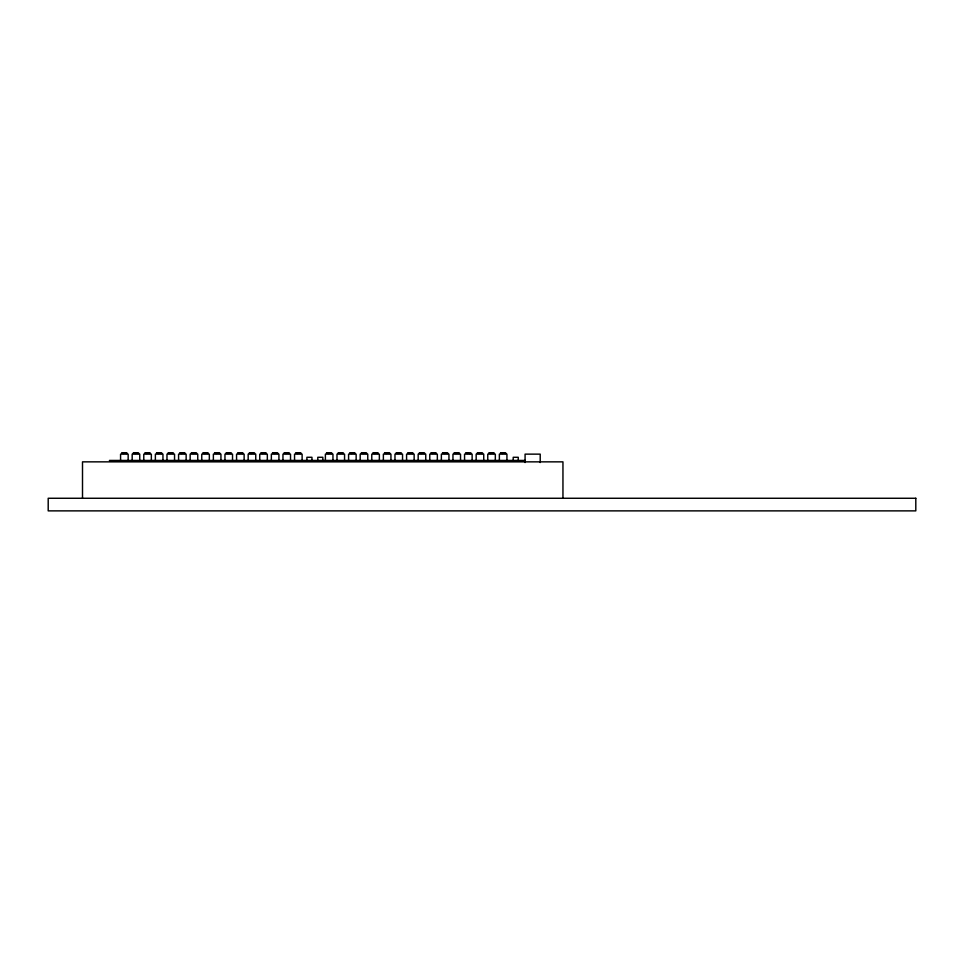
<?xml version="1.0" encoding="UTF-8"?>
<svg xmlns="http://www.w3.org/2000/svg" width="964" height="964" viewBox="0 0 964 964"><rect width="100%" height="100%" fill="white"/><g stroke="black" fill="none" stroke-linecap="round" stroke-linejoin="round"><path stroke-width="1.45" d="M121.585 453.128L124.115 453.128M124.621 453.128L127.14 453.128M133.189 453.128L135.719 453.128M136.225 453.128L138.732 453.128M144.793 453.128L147.299 453.128M147.817 453.128L150.336 453.128M156.385 453.128L158.903 453.128M159.422 453.128L161.94 453.128M167.989 453.128L170.508 453.128M171.014 453.128L173.532 453.128M179.593 453.128L182.1 453.128M182.606 453.128L185.136 453.128M191.173 453.128L193.704 453.128M194.21 453.128L196.74 453.128M202.777 453.128L205.308 453.128M205.814 453.128L208.32 453.128M214.382 453.128L216.9 453.128M217.406 453.128L219.925 453.128M225.974 453.128L228.492 453.128M229.01 453.128L231.529 453.128M237.578 453.128L240.096 453.128M240.614 453.128L243.121 453.128M249.182 453.128L251.688 453.128M252.194 453.128L254.725 453.128M260.762 453.128L263.293 453.128M263.799 453.128L266.329 453.128M272.366 453.128L274.897 453.128M275.403 453.128L277.909 453.128M283.97 453.128L286.489 453.128M286.995 453.128L289.513 453.128M295.562 453.128L298.081 453.128M298.599 453.128L301.117 453.128M326.398 453.128L328.929 453.128M329.435 453.128L331.941 453.128M338.002 453.128L340.509 453.128M341.027 453.128L343.546 453.128M349.595 453.128L352.113 453.128M352.619 453.128L355.138 453.128M361.199 453.128L363.717 453.128M364.211 453.128L366.742 453.128M372.803 453.128L375.309 453.128M375.815 453.128L378.334 453.128M384.383 453.128L386.913 453.128M387.42 453.128L389.926 453.128M395.987 453.128L398.518 453.128M399.012 453.128L401.53 453.128M407.591 453.128L410.098 453.128M410.616 453.128L413.134 453.128M419.183 453.128L421.702 453.128M422.208 453.128L424.726 453.128M430.788 453.128L433.306 453.128M433.8 453.128L436.331 453.128M442.392 453.128L444.898 453.128M445.404 453.128L447.935 453.128M453.972 453.128L456.502 453.128M457.008 453.128L459.515 453.128M465.576 453.128L468.106 453.128M468.6 453.128L471.119 453.128M477.18 453.128L479.686 453.128M480.205 453.128L482.723 453.128M488.772 453.128L491.291 453.128M491.809 453.128L494.315 453.128M500.376 453.128L502.895 453.128M503.389 453.128L505.919 453.128M123.862 453.381L121.862 453.128M126.886 453.381L124.862 453.128M135.454 453.381L133.442 453.128M138.491 453.381L136.466 453.128M147.058 453.381L145.058 453.128M150.095 453.381L148.095 453.128M158.662 453.381L156.662 453.128M161.675 453.381L159.675 453.128M170.254 453.381L168.23 453.128M173.279 453.381L171.279 453.128M181.859 453.381L179.858 453.128M184.883 453.381L182.883 453.128M193.451 453.381L191.45 453.128M196.475 453.381L194.475 453.128M205.043 453.381L203.043 453.128M208.079 453.381L206.055 453.128M216.647 453.381L214.647 453.128M219.684 453.381L217.683 453.128M228.251 453.381L226.251 453.128M231.264 453.381L229.263 453.128M239.843 453.381L237.819 453.128M242.868 453.381L240.867 453.128M251.447 453.381L249.447 453.128M254.46 453.381L252.46 453.128M263.052 453.381L261.027 453.128M266.064 453.381L264.052 453.128M274.632 453.381L272.619 453.128M277.668 453.381L275.644 453.128M286.236 453.381L284.235 453.128M289.248 453.381L287.248 453.128M297.84 453.381L295.828 453.128M300.852 453.381L298.852 453.128M328.664 453.381L326.651 453.128M331.7 453.381L329.676 453.128M340.268 453.381L338.268 453.128M343.28 453.381L341.28 453.128M351.872 453.381L349.86 453.128M354.885 453.381L352.872 453.128M363.464 453.381L361.44 453.128M366.489 453.381L364.476 453.128M375.056 453.381L373.044 453.128M378.081 453.381L376.081 453.128M386.648 453.381L384.648 453.128M389.685 453.381L387.661 453.128M398.252 453.381L396.252 453.128M401.289 453.381L399.289 453.128M409.857 453.381L407.856 453.128M412.869 453.381L410.869 453.128M421.449 453.381L419.448 453.128M424.473 453.381L422.473 453.128M433.053 453.381L431.053 453.128M436.077 453.381L434.077 453.128M444.645 453.381L442.633 453.128M447.67 453.381L445.669 453.128M456.237 453.381L454.237 453.128M459.274 453.381L457.249 453.128M467.841 453.381L465.841 453.128M468.878 453.381L470.878 453.381M479.445 453.381L477.433 453.128M482.458 453.381L480.458 453.128M491.038 453.381L489.037 453.128M494.062 453.381L492.05 453.128M502.642 453.381L500.617 453.128M505.666 453.381L503.654 453.128M109.39 460.443L525.199 460.443M562.952 498.364L562.952 461.852L82.506 461.852L82.506 498.364M540.214 462.539L540.214 454.14L525.079 454.14L525.079 462.539M518.258 460.443L518.258 457.285L513.21 457.285L513.21 460.443M506.931 460.443L506.931 454.14L499.364 454.14L499.364 460.443M495.327 460.443L495.327 454.14L487.76 454.14L487.76 460.443M483.735 460.443L483.735 454.14L476.168 454.14L476.168 460.443M472.131 460.443L472.131 454.14L464.564 454.14L464.564 460.443M460.527 460.443L460.527 454.14L452.959 454.14L452.959 460.443M448.947 460.443L448.947 454.14L441.367 454.14L441.367 460.443M437.343 460.443L437.343 454.14L429.775 454.14L429.775 460.443M425.739 460.443L425.739 454.14L418.171 454.14L418.171 460.443M414.146 460.443L414.146 454.14L406.579 454.14L406.579 460.443M402.542 460.443L402.542 454.14L394.975 454.14L394.975 460.443M390.938 460.443L390.938 454.14L383.371 454.14L383.371 460.443M379.358 460.443L379.358 454.14L371.779 454.14L371.779 460.443M367.754 460.443L367.754 454.14L360.187 454.14L360.187 460.443M356.15 460.443L356.15 454.14L348.582 454.14L348.582 460.443M344.558 460.443L344.558 454.14L336.99 454.14L336.99 460.443M332.954 460.443L332.954 454.14L325.386 454.14L325.386 460.443M322.832 460.443L322.832 457.285L317.783 457.285L317.783 460.443M311.95 460.443L311.95 457.285L306.901 457.285L306.901 460.443M302.118 460.443L302.118 454.14L294.55 454.14L294.55 460.443M290.526 460.443L290.526 454.14L282.958 454.14L282.958 460.443M278.921 460.443L278.921 454.14L271.354 454.14L271.354 460.443M267.329 460.443L267.329 454.14L259.75 454.14L259.75 460.443M255.737 460.443L255.737 454.14L248.17 454.14L248.17 460.443M244.133 460.443L244.133 454.14L236.566 454.14L236.566 460.443M232.529 460.443L232.529 454.14L224.961 454.14L224.961 460.443M220.937 460.443L220.937 454.14L213.369 454.14L213.369 460.443M209.333 460.443L209.333 454.14L201.765 454.14L201.765 460.443M197.74 460.443L197.74 454.14L190.161 454.14L190.161 460.443M186.148 460.443L186.148 454.14L178.581 454.14L178.581 460.443M174.544 460.443L174.544 454.14L166.977 454.14L166.977 460.443M162.952 460.443L162.952 454.14L155.373 454.14L155.373 460.443M151.348 460.443L151.348 454.14L143.781 454.14L143.781 460.443M139.744 460.443L139.744 454.14L132.176 454.14L132.176 460.443M128.164 460.443L128.164 454.14L120.572 454.14L120.572 460.443M915.8 498.268L48.2 498.268L48.2 510.872L915.8 510.872L915.8 498.268"/></g></svg>
